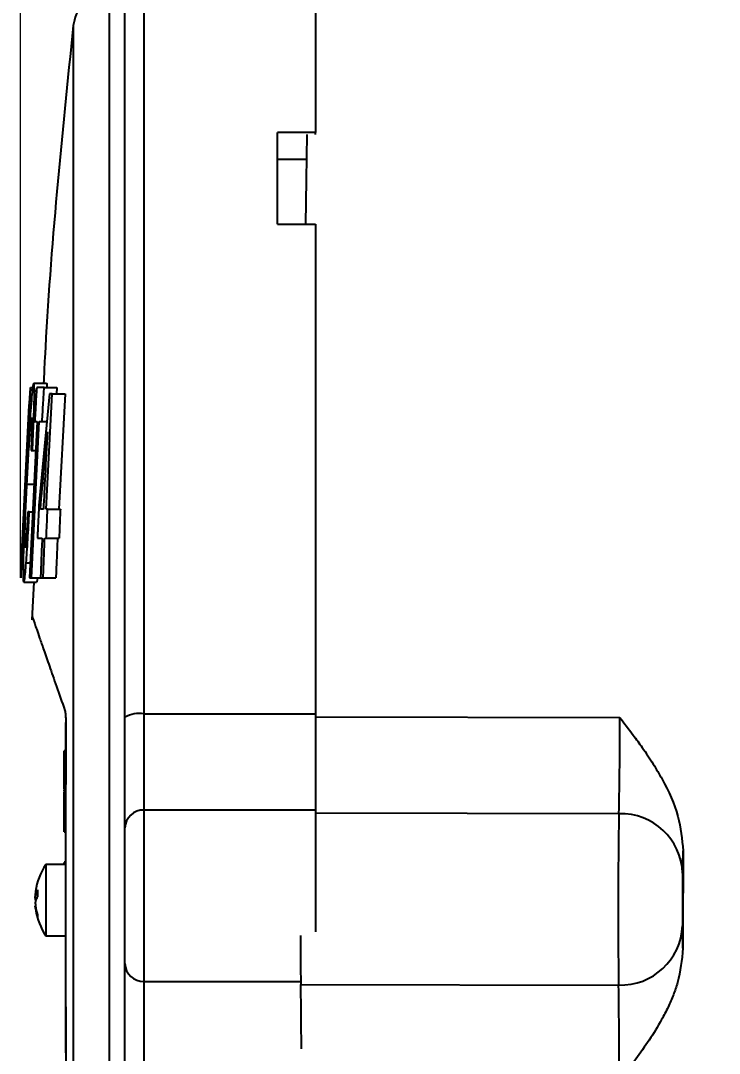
# Model space of a CAD drawing. Header units: millimetres. Extents: x 2312 to 3992, y 755 to 1943.
# Drawn here: x 2684.6 to 2734.1, y 1660.5 to 1733.6 of the extents above; entities that cross this region are included whole.
import ezdxf

# ---------------------------------------------------------------- set-up
doc = ezdxf.new("R2010")
doc.units = ezdxf.units.MM
doc.layers.add('标注', color=3, linetype='Continuous', lineweight=13)
doc.styles.add('SLDTEXTSTYLE1', font='txt.shx', dxfattribs={"width": 0.7, "bigfont": 'gbcbig.shx'})
doc.dimstyles.new('SLDDIMSTYLE12$0', dxfattribs={"dimtxt": 12, "dimasz": 10, "dimexe": 0, "dimexo": 0.0625, "dimgap": 0.875, "dimtad": 1, "dimdec": 1, "dimlfac": 1.8, "dimrnd": 1e-09, "dimzin": 12, "dimdsep": 46, "dimtxsty": 'SLDTEXTSTYLE1', "dimcen": 0.09, "dimdle": 8.16, "dimclrd": 3, "dimclre": 3, "dimadec": 0, "dimazin": 3, "dimtfac": 1, "dimtdec": 1, "dimtofl": 0, "dimtmove": 0, "dimatfit": 3, "dimfxl": 0, "dimfrac": 2, "dimtolj": 1, "dimlwd": 5, "dimlwe": 5, "dimarcsym": 0})

# ---------------------------------------------------------------- blocks, each defined once
blk = doc.blocks.new('*D45')
at = {"layer": 'Defpoints', "color": 0, "transparency": 16777216}
for p in [(2923.809, 1855.641), (2923.809, 1839.674), (2684.601, 1694.135)]:
    blk.add_point(p, dxfattribs=at)
at = {"layer": '标注', "color": 3, "lineweight": 5, "transparency": 16777216}
blk.add_line((2684.601, 1694.197), (2684.601, 1855.641), dxfattribs=at)
at = {"layer": '标注', "color": 3, "linetype": 'Continuous', "lineweight": 5, "transparency": 16777216}
for p, q in [((2694.601, 1855.641), (2913.809, 1855.641)), ((2923.809, 1839.736), (2923.809, 1855.641))]:
    blk.add_line(p, q, dxfattribs=at)
at = {"layer": '标注', "color": 3, "transparency": 16777216}
for points in [[(2694.601, 1857.308), (2694.601, 1853.974), (2684.601, 1855.641)], [(2913.809, 1857.308), (2913.809, 1853.974), (2923.809, 1855.641)]]:
    blk.add_solid(points, dxfattribs=at)
at = {"layer": '标注', "color": 0, "transparency": 16777216, "insert": (2804.205, 1867.944), "char_height": 10, "attachment_point": 5, "style": 'SLDTEXTSTYLE1'}
blk.add_mtext('\\A1;{\\H2.28571x;290}', dxfattribs=at)

msp = doc.modelspace()

# ---------------------------------------------------------------- linework, layer by layer
at = {"color": 7, "linetype": 'Continuous', "lineweight": 25}
for p, q in [((2693.329, 1742.473), (2693.329, 1684.516)), ((2705.479, 1742.473), (2705.479, 1725.689)), ((2691.979, 1684.274), (2691.979, 1741.145)), ((2690.866, 1735.658), (2690.866, 1607.611)), ((2705.479, 1725.689), (2702.779, 1725.689)), ((2702.779, 1719.196), (2702.779, 1725.689)), ((2705.479, 1725.535), (2705.479, 1725.689)), ((2702.779, 1723.79), (2704.828, 1723.79)), ((2702.779, 1719.196), (2705.479, 1719.196)), ((2705.479, 1719.196), (2705.479, 1684.516)), ((2685.276, 1707.635), (2685.221, 1706.735)), ((2685.301, 1707.635), (2685.46, 1707.635)), ((2685.525, 1707.928), (2686.427, 1707.928)), ((2686.265, 1707.635), (2685.739, 1707.635)), ((2686.265, 1707.635), (2687.168, 1707.635)), ((2687.168, 1707.635), (2687.14, 1707.176)), ((2685.574, 1707.396), (2685.725, 1707.396)), ((2686.636, 1707.176), (2685.892, 1699.267)), ((2686.399, 1699.001), (2686.84, 1707.176)), ((2686.84, 1707.176), (2687.744, 1707.176)), ((2687.744, 1707.176), (2687.303, 1699.001)), ((2685.202, 1706.373), (2684.654, 1695.396)), ((2684.665, 1695.396), (2685.213, 1706.373)), ((2685.634, 1705.892), (2685.549, 1705.892)), ((2685.767, 1705.215), (2685.236, 1694.135)), ((2685.371, 1694.135), (2685.902, 1705.215)), ((2686.121, 1705.215), (2686.451, 1705.215)), ((2685.434, 1703.171), (2685.669, 1703.171)), ((2685.041, 1700.788), (2685.555, 1700.788)), ((2685.215, 1698.827), (2685.461, 1698.827)), ((2686.509, 1699.001), (2687.412, 1699.001)), ((2686.416, 1696.948), (2687.319, 1696.948)), ((2684.99, 1695.2), (2685.287, 1695.2)), ((2684.636, 1695.035), (2684.601, 1694.135)), ((2684.819, 1693.85), (2685.72, 1693.85)), ((2685.371, 1694.135), (2686.191, 1694.135)), ((2685.527, 1693.85), (2685.395, 1691.183)), ((2686.191, 1694.135), (2687.094, 1694.135)), ((2691.979, 1676.437), (2691.979, 1684.274)), ((2693.329, 1684.516), (2693.329, 1677.701)), ((2693.329, 1684.516), (2705.479, 1684.516)), ((2705.479, 1684.516), (2705.479, 1677.701)), ((2705.479, 1684.304), (2727.029, 1684.258)), ((2687.771, 1683.907), (2687.771, 1660.507)), ((2687.771, 1681.902), (2687.681, 1681.902)), ((2687.681, 1681.878), (2687.681, 1681.902)), ((2687.681, 1681.878), (2687.771, 1681.878)), ((2687.681, 1681.634), (2687.681, 1681.878)), ((2687.771, 1681.634), (2687.681, 1681.634)), ((2687.681, 1681.464), (2687.681, 1681.634)), ((2687.771, 1681.464), (2687.681, 1681.464)), ((2687.681, 1681.026), (2687.681, 1681.464)), ((2687.771, 1681.026), (2687.681, 1681.026)), ((2687.681, 1680.588), (2687.681, 1681.026)), ((2687.771, 1680.588), (2687.681, 1680.588)), ((2687.681, 1679.711), (2687.681, 1680.588)), ((2687.771, 1679.711), (2687.681, 1679.711)), ((2687.681, 1679.273), (2687.681, 1679.711)), ((2687.771, 1679.273), (2687.681, 1679.273)), ((2687.771, 1679.2), (2687.681, 1679.2)), ((2687.771, 1679.054), (2687.681, 1679.054)), ((2687.771, 1679.006), (2687.681, 1679.006)), ((2687.681, 1678.786), (2687.681, 1679.006)), ((2687.771, 1678.786), (2687.681, 1678.786)), ((2687.681, 1678.47), (2687.681, 1678.786)), ((2687.771, 1678.47), (2687.681, 1678.47)), ((2687.681, 1678.324), (2687.681, 1678.47)), ((2687.771, 1678.324), (2687.681, 1678.324)), ((2687.681, 1677.399), (2687.681, 1678.324)), ((2693.329, 1677.701), (2693.329, 1665.568)), ((2705.479, 1677.701), (2693.329, 1677.701)), ((2705.479, 1677.701), (2705.479, 1669.087)), ((2687.771, 1677.399), (2687.681, 1677.399)), ((2726.958, 1677.443), (2705.479, 1677.489)), ((2687.771, 1676.62), (2687.681, 1676.62)), ((2687.681, 1676.426), (2687.681, 1676.62)), ((2687.771, 1676.426), (2687.681, 1676.426)), ((2687.681, 1676.28), (2687.681, 1676.426)), ((2687.681, 1676.28), (2687.771, 1676.28)), ((2687.681, 1676.231), (2687.681, 1676.28)), ((2687.771, 1676.231), (2687.681, 1676.231)), ((2687.681, 1676.158), (2687.681, 1676.231)), ((2687.681, 1676.158), (2687.771, 1676.158)), ((2691.979, 1666.832), (2691.979, 1676.437)), ((2687.771, 1674.007), (2687.681, 1674.007)), ((2687.771, 1673.99), (2687.681, 1673.99)), ((2687.681, 1673.973), (2687.681, 1673.99)), ((2687.771, 1673.973), (2687.681, 1673.973)), ((2687.681, 1673.921), (2687.681, 1673.973)), ((2687.771, 1673.921), (2687.681, 1673.921)), ((2687.681, 1673.844), (2687.681, 1673.921)), ((2687.771, 1673.844), (2686.383, 1673.844)), ((2686.383, 1673.844), (2686.383, 1668.804)), ((2685.642, 1671.759), (2685.788, 1671.759)), ((2685.652, 1671.78), (2685.788, 1671.78)), ((2685.652, 1671.72), (2685.788, 1671.72)), ((2685.685, 1671.368), (2685.652, 1671.368)), ((2688.322, 1671.635), (2688.322, 1610.023)), ((2685.657, 1670.889), (2685.642, 1670.889)), ((2685.684, 1670.722), (2685.652, 1670.722)), ((2686.383, 1668.804), (2687.771, 1668.804)), ((2691.979, 1658.995), (2691.979, 1666.832)), ((2693.329, 1665.568), (2693.329, 1658.753)), ((2693.329, 1665.568), (2704.429, 1665.568)), ((2704.434, 1665.359), (2726.932, 1665.311))]:
    msp.add_line(p, q, dxfattribs=at)
at = {"color": 7, "linetype": 'Continuous', "lineweight": 25, "flags": 128}
for points in [[(2704.851, 1725.533), (2704.81, 1722.336), (2704.774, 1719.196)], [(2731.498, 1674.823), (2731.496, 1673.96), (2731.494, 1673.096), (2731.492, 1672.232), (2731.49, 1671.367), (2731.488, 1670.503), (2731.487, 1669.639), (2731.485, 1668.775), (2731.484, 1667.911)], [(2685.667, 1671.324), (2685.663, 1671.334), (2685.652, 1671.368)]]:
    msp.add_lwpolyline(points, dxfattribs=at)
at = {"color": 7, "linetype": 'Continuous', "lineweight": 25}
for centre, radius, start, end in [((2693.002, 1682.448), 2.093, 81.02104, 119.26556), ((2363.872, 1684.64), 363.158, 358.86456, 359.93985), ((2693.287, 1676.392), 1.309, 88.17325, 178.0486), ((3112.731, 1670.552), 385.834, 178.97665, 180.77837), ((2727.085, 1673.063), 4.382, 2.07021, 91.65964), ((2594.849, 1676.881), 136.665, 358.46551, 359.13745), ((2690.111, 1671.324), 4.5, 145.9442, 172.15499), ((2854.31, 1671.105), 122.864, 179.0131, 180.74193), ((2686.507, 1671.497), 0.901, 142.24271, 161.69932), ((2690.095, 1671.799), 4.308, 176.67916, 183.32084), ((2686.507, 1670.998), 0.901, 142.24271, 161.69932), ((2689.496, 1671.433), 3.877, 187.47658, 197.3325), ((2689.496, 1671.227), 3.877, 187.47658, 197.3325), ((2690.111, 1671.324), 4.5, 189.04035, 214.0558), ((2686.526, 1670.175), 0.738, 171.96957, 188.03043), ((2727.078, 1669.691), 4.382, 268.09549, 357.68491), ((2594.834, 1666.438), 136.657, 0.61759, 1.28955), ((2917.653, 1668.87), 213.248, 180.01587, 180.94332), ((2693.287, 1666.877), 1.309, 181.9514, 271.82675), ((2444.768, 1660.826), 259.705, 359.99449, 1.00007), ((2363.829, 1659.667), 363.147, 359.81517, 0.89047)]:
    msp.add_arc(centre, radius, start, end, dxfattribs=at)
for points, knots in [([(2690.889, 1735.659), (2690.542, 1735.604), (2689.827, 1735.492), (2689.003, 1734.853), (2688.482, 1734.065), (2688.374, 1733.513), (2688.322, 1733.246)], [0, 0, 0, 0, 0.272061, 0.561967, 0.787938, 1, 1, 1, 1]), ([(2688.322, 1733.246), (2687.52, 1725.411), (2686.656, 1716.983), (2686.25, 1708.524), (2686.221, 1707.928)], [0, 0, 0, 0, 0.929534, 1, 1, 1, 1]), ([(2688.322, 1733.246), (2688.322, 1733.166), (2688.322, 1733.003), (2688.322, 1731.653), (2688.322, 1729.405), (2688.322, 1726.142), (2688.322, 1721.903), (2688.322, 1716.747), (2688.322, 1710.956), (2688.322, 1704.748), (2688.322, 1698.332), (2688.322, 1691.676), (2688.322, 1684.933), (2688.322, 1678.243), (2688.322, 1673.809), (2688.322, 1671.635)], [0, 0, 0, 0, 0.0736754, 0.1504344, 0.2298849, 0.3115242, 0.3947507, 0.4788859, 0.5632051, 0.6400411, 0.7158686, 0.7901842, 0.8625449, 0.9325805, 1, 1, 1, 1]), ([(2685.246, 1706.735), (2685.256, 1706.902), (2685.274, 1707.202), (2685.293, 1707.502), (2685.301, 1707.635)], [0, 0, 0, 0, 0.556974, 1, 1, 1, 1]), ([(2685.525, 1707.928), (2685.499, 1707.865), (2685.459, 1707.765), (2685.376, 1706.964), (2685.325, 1706.308), (2685.298, 1705.967)], [0, 0, 0, 0, 0.452493, 0.714814, 1, 1, 1, 1]), ([(2685.574, 1707.396), (2685.57, 1707.551), (2685.562, 1707.871), (2685.537, 1707.908), (2685.525, 1707.928)], [0, 0, 0, 0, 0.482517, 1, 1, 1, 1]), ([(2685.739, 1707.635), (2685.711, 1707.179), (2685.662, 1706.372), (2685.615, 1705.566), (2685.595, 1705.215)], [0, 0, 0, 0, 0.565204, 1, 1, 1, 1]), ([(2686.121, 1705.215), (2686.147, 1705.664), (2686.194, 1706.47), (2686.243, 1707.277), (2686.265, 1707.635)], [0, 0, 0, 0, 0.556552, 1, 1, 1, 1]), ([(2686.427, 1707.928), (2686.44, 1707.919), (2686.458, 1707.906), (2686.465, 1707.693), (2686.467, 1707.635)], [0, 0, 0, 0, 0.727845, 1, 1, 1, 1]), ([(2685.549, 1705.892), (2685.558, 1706.204), (2685.576, 1706.828), (2685.574, 1707.207), (2685.574, 1707.396)], [0, 0, 0, 0, 0.500493, 1, 1, 1, 1]), ([(2686.84, 1707.176), (2686.801, 1707.176), (2686.731, 1707.176), (2686.664, 1707.176), (2686.636, 1707.176)], [0, 0, 0, 0, 0.5640339, 1, 1, 1, 1]), ([(2685.221, 1706.735), (2685.22, 1706.718), (2685.219, 1706.686), (2685.208, 1706.478), (2685.202, 1706.373)], [0, 0, 0, 0, 0.491793, 1, 1, 1, 1]), ([(2685.213, 1706.373), (2685.221, 1706.479), (2685.237, 1706.687), (2685.243, 1706.719), (2685.246, 1706.735)], [0, 0, 0, 0, 0.514749, 1, 1, 1, 1]), ([(2685.298, 1705.967), (2685.26, 1705.417), (2685.19, 1704.429), (2685.084, 1702.627), (2685.021, 1701.447), (2684.986, 1700.797)], [0, 0, 0, 0, 0.36011, 0.647462, 1, 1, 1, 1]), ([(2685.244, 1704.243), (2685.26, 1704.467), (2685.292, 1704.892), (2685.342, 1705.407), (2685.366, 1705.469), (2685.381, 1705.508)], [0, 0, 0, 0, 0.2967135, 0.5625298, 1, 1, 1, 1]), ([(2685.381, 1705.508), (2685.388, 1705.49), (2685.403, 1705.452), (2685.4, 1705.084), (2685.389, 1704.612), (2685.373, 1704.027), (2685.351, 1703.516), (2685.337, 1703.171)], [0, 0, 0, 0, 0.233217, 0.476546, 0.60225, 0.732009, 1, 1, 1, 1]), ([(2685.434, 1703.171), (2685.459, 1703.704), (2685.505, 1704.673), (2685.536, 1705.513), (2685.549, 1705.892)], [0, 0, 0, 0, 0.549267, 1, 1, 1, 1]), ([(2685.595, 1705.215), (2685.625, 1705.215), (2685.679, 1705.215), (2685.74, 1705.215), (2685.767, 1705.215)], [0, 0, 0, 0, 0.555156, 1, 1, 1, 1]), ([(2685.902, 1705.215), (2685.941, 1705.215), (2686.01, 1705.215), (2686.087, 1705.215), (2686.121, 1705.215)], [0, 0, 0, 0, 0.554411, 1, 1, 1, 1]), ([(2685.041, 1700.788), (2685.075, 1701.395), (2685.125, 1702.303), (2685.193, 1703.47), (2685.227, 1703.986), (2685.244, 1704.243)], [0, 0, 0, 0, 0.501448, 0.75111, 1, 1, 1, 1]), ([(2686, 1699.001), (2686.085, 1700.001), (2686.243, 1701.831), (2686.417, 1703.66), (2686.497, 1704.491)], [0, 0, 0, 0, 0.5459581, 1, 1, 1, 1]), ([(2686.497, 1704.491), (2686.44, 1703.456), (2686.339, 1701.627), (2686.251, 1699.796), (2686.213, 1699.001)], [0, 0, 0, 0, 0.565441, 1, 1, 1, 1]), ([(2685.337, 1703.171), (2685.354, 1703.171), (2685.385, 1703.171), (2685.419, 1703.171), (2685.434, 1703.171)], [0, 0, 0, 0, 0.556828, 1, 1, 1, 1]), ([(2684.986, 1700.797), (2684.938, 1699.785), (2684.851, 1697.936), (2684.806, 1696.409), (2684.786, 1695.718)], [0, 0, 0, 0, 0.54774, 1, 1, 1, 1]), ([(2684.904, 1697.441), (2684.919, 1697.906), (2684.952, 1698.941), (2685.009, 1700.132), (2685.041, 1700.788)], [0, 0, 0, 0, 0.448512, 1, 1, 1, 1]), ([(2685.118, 1698.827), (2685.097, 1698.457), (2685.064, 1697.901), (2685.022, 1697.223), (2685.001, 1696.954), (2684.99, 1696.82)], [0, 0, 0, 0, 0.498783, 0.750565, 1, 1, 1, 1]), ([(2684.99, 1695.2), (2685.009, 1695.446), (2685.046, 1695.939), (2685.121, 1697.131), (2685.177, 1698.149), (2685.215, 1698.827)], [0, 0, 0, 0, 0.250013, 0.500775, 1, 1, 1, 1]), ([(2685.215, 1698.827), (2685.196, 1698.827), (2685.162, 1698.827), (2685.131, 1698.827), (2685.118, 1698.827)], [0, 0, 0, 0, 0.5641342, 1, 1, 1, 1]), ([(2685.892, 1699.267), (2685.871, 1698.832), (2685.835, 1698.059), (2685.801, 1697.286), (2685.787, 1696.948)], [0, 0, 0, 0, 0.562654, 1, 1, 1, 1]), ([(2686.213, 1699.001), (2686.172, 1699.001), (2686.098, 1699.001), (2686.029, 1699.001), (2686, 1699.001)], [0, 0, 0, 0, 0.565906, 1, 1, 1, 1]), ([(2686.509, 1699.001), (2686.488, 1699.001), (2686.451, 1699.001), (2686.415, 1699.001), (2686.399, 1699.001)], [0, 0, 0, 0, 0.562632, 1, 1, 1, 1]), ([(2686.416, 1696.948), (2686.433, 1697.33), (2686.463, 1698.015), (2686.495, 1698.699), (2686.509, 1699.001)], [0, 0, 0, 0, 0.558484, 1, 1, 1, 1]), ([(2687.412, 1699.001), (2687.394, 1698.617), (2687.363, 1697.933), (2687.333, 1697.248), (2687.319, 1696.948)], [0, 0, 0, 0, 0.561509, 1, 1, 1, 1]), ([(2684.917, 1696.27), (2684.911, 1696.283), (2684.899, 1696.308), (2684.892, 1696.537), (2684.893, 1696.919), (2684.9, 1697.268), (2684.904, 1697.441)], [0, 0, 0, 0, 0.253705, 0.504972, 0.753884, 1, 1, 1, 1]), ([(2684.99, 1696.82), (2684.974, 1696.648), (2684.945, 1696.324), (2684.926, 1696.287), (2684.917, 1696.27)], [0, 0, 0, 0, 0.531035, 1, 1, 1, 1]), ([(2685.787, 1696.948), (2685.845, 1696.948), (2685.951, 1696.948), (2686.068, 1696.948), (2686.121, 1696.948)], [0, 0, 0, 0, 0.5498379, 1, 1, 1, 1]), ([(2686.121, 1696.948), (2686.098, 1696.421), (2686.058, 1695.483), (2686.022, 1694.545), (2686.006, 1694.135)], [0, 0, 0, 0, 0.562267, 1, 1, 1, 1]), ([(2686.191, 1694.135), (2686.212, 1694.658), (2686.249, 1695.596), (2686.289, 1696.534), (2686.307, 1696.948)], [0, 0, 0, 0, 0.557988, 1, 1, 1, 1]), ([(2686.307, 1696.948), (2686.327, 1696.948), (2686.363, 1696.948), (2686.4, 1696.948), (2686.416, 1696.948)], [0, 0, 0, 0, 0.557215, 1, 1, 1, 1]), ([(2687.21, 1696.948), (2687.187, 1696.421), (2687.147, 1695.483), (2687.111, 1694.545), (2687.094, 1694.135)], [0, 0, 0, 0, 0.561997, 1, 1, 1, 1]), ([(2684.654, 1695.396), (2684.649, 1695.291), (2684.639, 1695.083), (2684.637, 1695.051), (2684.636, 1695.035)], [0, 0, 0, 0, 0.509216, 1, 1, 1, 1]), ([(2684.661, 1695.035), (2684.66, 1695.051), (2684.657, 1695.084), (2684.662, 1695.292), (2684.665, 1695.396)], [0, 0, 0, 0, 0.49814, 1, 1, 1, 1]), ([(2684.786, 1695.718), (2684.781, 1695.439), (2684.77, 1694.872), (2684.772, 1694.271), (2684.787, 1693.909), (2684.808, 1693.87), (2684.819, 1693.85)], [0, 0, 0, 0, 0.239072, 0.485952, 0.739492, 1, 1, 1, 1]), ([(2684.819, 1693.85), (2684.839, 1693.895), (2684.871, 1693.966), (2684.933, 1694.511), (2684.971, 1694.965), (2684.99, 1695.2)], [0, 0, 0, 0, 0.462063, 0.722152, 1, 1, 1, 1]), ([(2684.626, 1694.135), (2684.632, 1694.301), (2684.644, 1694.601), (2684.656, 1694.901), (2684.661, 1695.035)], [0, 0, 0, 0, 0.555505, 1, 1, 1, 1]), ([(2685.236, 1694.135), (2685.26, 1694.135), (2685.303, 1694.135), (2685.35, 1694.135), (2685.371, 1694.135)], [0, 0, 0, 0, 0.55383, 1, 1, 1, 1]), ([(2685.788, 1694.135), (2685.788, 1694.129), (2685.759, 1693.872), (2685.739, 1693.861), (2685.72, 1693.85)], [0, 0, 0, 0, 0.022095, 1, 1, 1, 1]), ([(2686.006, 1694.135), (2686.039, 1694.135), (2686.1, 1694.135), (2686.163, 1694.135), (2686.191, 1694.135)], [0, 0, 0, 0, 0.554564, 1, 1, 1, 1]), ([(2685.404, 1691.435), (2685.406, 1691.428), (2685.41, 1691.416), (2685.446, 1691.314), (2685.504, 1691.146), (2685.597, 1690.879), (2685.737, 1690.477), (2685.945, 1689.879), (2686.239, 1689.033), (2686.633, 1687.9), (2687.122, 1686.497), (2687.526, 1685.34), (2687.728, 1684.76)], [0, 0, 0, 0, 0.06793, 0.1386552, 0.2104559, 0.2871978, 0.3764375, 0.481249, 0.5990999, 0.7276952, 0.86341, 1, 1, 1, 1]), ([(2687.728, 1684.76), (2687.74, 1684.713), (2687.761, 1684.624), (2687.783, 1684.363), (2687.798, 1684.057), (2687.798, 1683.818), (2687.799, 1683.695)], [0, 0, 0, 0, 0.2758581, 0.5235208, 0.7551505, 1, 1, 1, 1]), ([(2727.029, 1684.258), (2727.341, 1683.845), (2727.872, 1683.14), (2728.667, 1682.047), (2729.363, 1681.009), (2730.295, 1679.432), (2731.244, 1677.422), (2731.418, 1675.645), (2731.498, 1674.823)], [0, 0, 0, 0, 0.146891, 0.250611, 0.38292, 0.500595, 0.76918, 1, 1, 1, 1]), ([(2687.799, 1683.695), (2687.793, 1681.744), (2687.782, 1677.749), (2687.778, 1671.635), (2687.782, 1665.52), (2687.793, 1661.525), (2687.799, 1659.574)], [0, 0, 0, 0, 0.2442183, 0.4999999, 0.7557815, 1, 1, 1, 1]), ([(2687.681, 1679.2), (2687.681, 1679.217), (2687.681, 1679.248), (2687.681, 1679.27), (2687.681, 1679.272), (2687.681, 1679.273)], [0, 0, 0, 0, 0.3645167, 0.6806864, 1, 1, 1, 1]), ([(2687.681, 1679.054), (2687.681, 1679.085), (2687.681, 1679.123), (2687.681, 1679.149), (2687.681, 1679.154)], [0, 0, 0, 0, 0.8440577, 1, 1, 1, 1]), ([(2687.681, 1676.62), (2687.681, 1676.68), (2687.681, 1676.84), (2687.681, 1677.099), (2687.681, 1677.299), (2687.681, 1677.399)], [0, 0, 0, 0, 0.2309563, 0.6153551, 1, 1, 1, 1]), ([(2685.652, 1671.926), (2685.648, 1671.9), (2685.642, 1671.846), (2685.638, 1671.789), (2685.639, 1671.759), (2685.644, 1671.757), (2685.649, 1671.773), (2685.652, 1671.78)], [0, 0, 0, 0, 0.2134954, 0.4270669, 0.6389569, 0.8501134, 1, 1, 1, 1]), ([(2685.652, 1671.368), (2685.648, 1671.382), (2685.642, 1671.41), (2685.638, 1671.483), (2685.639, 1671.569), (2685.644, 1671.652), (2685.649, 1671.7), (2685.652, 1671.72)], [0, 0, 0, 0, 0.213495, 0.427067, 0.638957, 0.850113, 1, 1, 1, 1]), ([(2685.652, 1671.281), (2685.648, 1671.267), (2685.642, 1671.238), (2685.638, 1671.165), (2685.639, 1671.079), (2685.644, 1670.996), (2685.649, 1670.948), (2685.652, 1670.928)], [0, 0, 0, 0, 0.213495, 0.427067, 0.638957, 0.850113, 1, 1, 1, 1]), ([(2685.652, 1670.722), (2685.648, 1670.749), (2685.642, 1670.802), (2685.638, 1670.858), (2685.638, 1670.888), (2685.641, 1670.886), (2685.642, 1670.885)], [0, 0, 0, 0, 0.284689, 0.569479, 0.852027, 1, 1, 1, 1]), ([(2731.484, 1667.911), (2731.406, 1667.09), (2731.299, 1665.966), (2730.815, 1664.608), (2730.44, 1663.732), (2729.88, 1662.648), (2729.12, 1661.415), (2728.099, 1659.972), (2727.372, 1659.018), (2726.974, 1658.496)], [0, 0, 0, 0, 0.230707, 0.315448, 0.404945, 0.499649, 0.659665, 0.813802, 1, 1, 1, 1])]:
    msp.add_open_spline(points, degree=3, knots=knots, dxfattribs=at)

# ---------------------------------------------------------------- dimensions: what is measured, and where the dimension line sits
at = {"layer": '标注'}
dim = msp.add_linear_dim(base=(2923.809, 1855.641), p1=(2684.601, 1694.135), p2=(2923.809, 1839.674), text='{\\H2.28571x;290}', dimstyle='SLDDIMSTYLE12$0', override={"dimtxt": 10, "dimtdec": 3, "dimtzin": 0}, dxfattribs=at)
dim.commit()
dim.dimension.update_dxf_attribs({"geometry": '*D45', "text_midpoint": (2804.205, 1855.641), "dimtype": 160})

doc.saveas('drawing.dxf')
